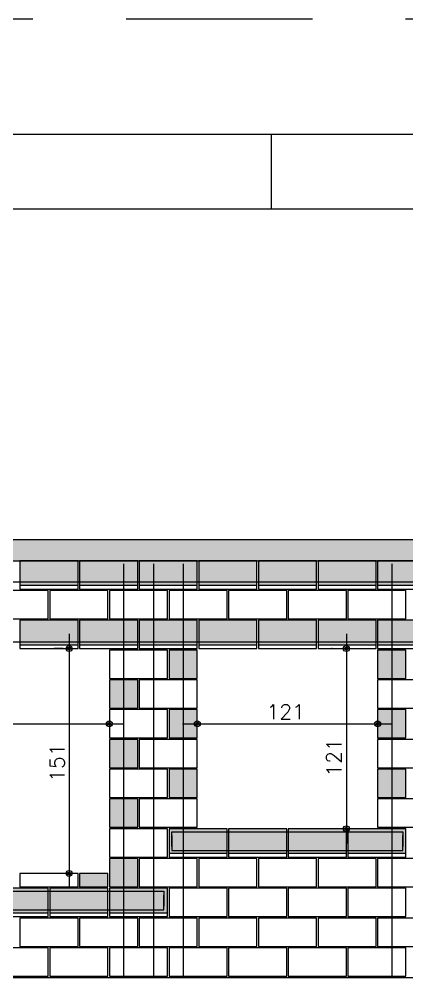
# Model space of a CAD drawing. Extents: x -1 to 122, y -1 to 61.
# Drawn here: x 31.55 to 36.75, y 48.12 to 61.05 of the extents above; entities that cross this region are included whole.
import ezdxf

# ---------------------------------------------------------------- set-up
doc = ezdxf.new("R2010")
doc.units = 0
doc.header["$MEASUREMENT"] = 0
doc.linetypes.add('HIDDEN', pattern=[0.375, 0.25, -0.125])
doc.layers.get('0').update_dxf_attribs({"linetype": 'CONTINUOUS'})
doc.layers.get('Defpoints').update_dxf_attribs({"linetype": 'CONTINUOUS'})
for name, color, linetype in [('ARQ_FOLHA', 7, 'CONTINUOUS'), ('PENA_01', 1, 'CONTINUOUS'), ('PENA_02', 2, 'CONTINUOUS'), ('PENA_03', 3, 'CONTINUOUS'), ('PENA_05', 5, 'CONTINUOUS'), ('PENA_09', 254, 'CONTINUOUS'), ('PENA_11', 252, 'CONTINUOUS'), ('PENA_23', 50, 'CONTINUOUS')]:
    doc.layers.add(name, color=color, linetype=linetype)
doc.styles.get("Standard").update_dxf_attribs({"font": 'ROMANS.SHX'})

# ---------------------------------------------------------------- blocks, each defined once
blk = doc.blocks.new('FOLHA A1+1 - 1102 X 594')
at = {"layer": 'ARQ_FOLHA', "color": 1}
blk.add_line((-848.5, 584), (-848.5, 594), dxfattribs=at)
for points in [[(-1189, 0), (0, 0), (0, 594), (-1189, 594)], [(-1164, 10), (-10, 10), (-10, 584), (-1164, 584)]]:
    blk.add_lwpolyline(points, close=True, dxfattribs=at)
at = {"layer": 'Defpoints', "color": 8, "linetype": 'HIDDEN', "ltscale": 100}
blk.add_lwpolyline([(-1208.5, 609.5), (-1208.5, -15.5), (19.5, -15.5), (19.5, 609.5)], close=True, dxfattribs=at)

msp = doc.modelspace()

# ---------------------------------------------------------------- linework, layer by layer
at = {"layer": 'PENA_01', "linetype": 'Continuous'}
for p, q in [((31.562, 53.449), (32.342, 53.449)), ((32.362, 53.449), (33.142, 53.449)), ((33.162, 53.449), (33.942, 53.449)), ((33.962, 53.449), (34.742, 53.449)), ((34.762, 53.449), (35.542, 53.449)), ((35.562, 53.449), (36.342, 53.449)), ((36.362, 53.449), (37.142, 53.449)), ((32.221, 52.799), (32.221, 49.379)), ((35.942, 52.799), (35.942, 49.979)), ((31.562, 52.649), (32.342, 52.649)), ((32.362, 52.649), (33.142, 52.649)), ((33.162, 52.649), (33.942, 52.649)), ((33.962, 52.649), (34.742, 52.649)), ((34.762, 52.649), (35.542, 52.649)), ((35.562, 52.649), (36.342, 52.649)), ((36.362, 52.649), (37.142, 52.649)), ((32.142, 52.599), (32.021, 52.599)), ((35.752, 52.599), (35.742, 52.599)), ((29.742, 51.589), (32.962, 51.589)), ((33.742, 51.589), (36.562, 51.589)), ((35.762, 50.179), (35.742, 50.179)), ((33.562, 49.849), (34.342, 49.849)), ((34.362, 49.849), (35.142, 49.849)), ((35.162, 49.849), (35.942, 49.849)), ((35.962, 49.849), (36.742, 49.849)), ((32.142, 49.579), (32.021, 49.579)), ((31.162, 49.049), (31.942, 49.049)), ((31.962, 49.049), (32.742, 49.049)), ((32.762, 49.049), (33.542, 49.049))]:
    msp.add_line(p, q, dxfattribs=at)
at = {"layer": 'PENA_02', "linetype": 'Continuous'}
msp.add_line((9.262, 48.179), (49.742, 48.179), dxfattribs=at)
for points in [[(9.262, 54.059), (9.262, 53.779), (9.862, 53.779), (9.862, 52.599), (17.342, 52.599), (17.342, 53.779), (49.742, 53.779), (49.742, 54.059), (9.262, 54.059)], [(31.562, 53.399), (32.342, 53.399), (32.342, 53.779), (31.562, 53.779), (31.562, 53.399)], [(32.362, 53.399), (33.142, 53.399), (33.142, 53.779), (32.362, 53.779), (32.362, 53.399)], [(33.162, 53.399), (33.942, 53.399), (33.942, 53.779), (33.162, 53.779), (33.162, 53.399)], [(33.962, 53.399), (34.742, 53.399), (34.742, 53.779), (33.962, 53.779), (33.962, 53.399)], [(34.762, 53.399), (35.542, 53.399), (35.542, 53.779), (34.762, 53.779), (34.762, 53.399)], [(35.562, 53.399), (36.342, 53.399), (36.342, 53.779), (35.562, 53.779), (35.562, 53.399)], [(36.362, 53.399), (37.142, 53.399), (37.142, 53.779), (36.362, 53.779), (36.362, 53.399)], [(31.162, 52.999), (31.942, 52.999), (31.942, 53.379), (31.162, 53.379), (31.162, 52.999)], [(31.962, 52.999), (32.742, 52.999), (32.742, 53.379), (31.962, 53.379), (31.962, 52.999)], [(32.762, 52.999), (33.542, 52.999), (33.542, 53.379), (32.762, 53.379), (32.762, 52.999)], [(33.562, 52.999), (34.342, 52.999), (34.342, 53.379), (33.562, 53.379), (33.562, 52.999)], [(34.362, 52.999), (35.142, 52.999), (35.142, 53.379), (34.362, 53.379), (34.362, 52.999)], [(35.162, 52.999), (35.942, 52.999), (35.942, 53.379), (35.162, 53.379), (35.162, 52.999)], [(35.962, 52.999), (36.742, 52.999), (36.742, 53.379), (35.962, 53.379), (35.962, 52.999)], [(31.562, 52.599), (32.342, 52.599), (32.342, 52.979), (31.562, 52.979), (31.562, 52.599)], [(32.362, 52.599), (33.142, 52.599), (33.142, 52.979), (32.362, 52.979), (32.362, 52.599)], [(33.162, 52.599), (33.942, 52.599), (33.942, 52.979), (33.162, 52.979), (33.162, 52.599)], [(33.962, 52.599), (34.742, 52.599), (34.742, 52.979), (33.962, 52.979), (33.962, 52.599)], [(34.762, 52.599), (35.542, 52.599), (35.542, 52.979), (34.762, 52.979), (34.762, 52.599)], [(35.562, 52.599), (36.342, 52.599), (36.342, 52.979), (35.562, 52.979), (35.562, 52.599)], [(36.362, 52.599), (37.142, 52.599), (37.142, 52.979), (36.362, 52.979), (36.362, 52.599)], [(32.762, 52.199), (33.542, 52.199), (33.542, 52.579), (32.762, 52.579), (32.762, 52.199)], [(33.562, 52.199), (33.942, 52.199), (33.942, 52.579), (33.562, 52.579), (33.562, 52.199)], [(36.362, 52.199), (36.742, 52.199), (36.742, 52.579), (36.362, 52.579), (36.362, 52.199)], [(32.762, 51.799), (33.142, 51.799), (33.142, 52.179), (32.762, 52.179), (32.762, 51.799)], [(33.162, 51.799), (33.942, 51.799), (33.942, 52.179), (33.162, 52.179), (33.162, 51.799)], [(36.362, 51.799), (37.142, 51.799), (37.142, 52.179), (36.362, 52.179), (36.362, 51.799)], [(32.762, 51.399), (33.542, 51.399), (33.542, 51.779), (32.762, 51.779), (32.762, 51.399)], [(33.562, 51.399), (33.942, 51.399), (33.942, 51.779), (33.562, 51.779), (33.562, 51.399)], [(36.362, 51.399), (36.742, 51.399), (36.742, 51.779), (36.362, 51.779), (36.362, 51.399)], [(32.762, 50.999), (33.142, 50.999), (33.142, 51.379), (32.762, 51.379), (32.762, 50.999)], [(33.162, 50.999), (33.942, 50.999), (33.942, 51.379), (33.162, 51.379), (33.162, 50.999)], [(36.362, 50.999), (37.142, 50.999), (37.142, 51.379), (36.362, 51.379), (36.362, 50.999)], [(32.762, 50.599), (33.542, 50.599), (33.542, 50.979), (32.762, 50.979), (32.762, 50.599)], [(33.562, 50.599), (33.942, 50.599), (33.942, 50.979), (33.562, 50.979), (33.562, 50.599)], [(36.362, 50.599), (36.742, 50.599), (36.742, 50.979), (36.362, 50.979), (36.362, 50.599)], [(32.762, 50.199), (33.142, 50.199), (33.142, 50.579), (32.762, 50.579), (32.762, 50.199)], [(33.162, 50.199), (33.942, 50.199), (33.942, 50.579), (33.162, 50.579), (33.162, 50.199)], [(36.362, 50.199), (37.142, 50.199), (37.142, 50.579), (36.362, 50.579), (36.362, 50.199)], [(32.762, 49.799), (33.542, 49.799), (33.542, 50.179), (32.762, 50.179), (32.762, 49.799)], [(33.562, 49.799), (34.342, 49.799), (34.342, 50.179), (33.562, 50.179), (33.562, 49.799)], [(34.362, 49.799), (35.142, 49.799), (35.142, 50.179), (34.362, 50.179), (34.362, 49.799)], [(35.162, 49.799), (35.942, 49.799), (35.942, 50.179), (35.162, 50.179), (35.162, 49.799)], [(35.962, 49.799), (36.742, 49.799), (36.742, 50.179), (35.962, 50.179), (35.962, 49.799)], [(32.762, 49.399), (33.142, 49.399), (33.142, 49.779), (32.762, 49.779), (32.762, 49.399)], [(33.162, 49.399), (33.942, 49.399), (33.942, 49.779), (33.162, 49.779), (33.162, 49.399)], [(33.962, 49.399), (34.742, 49.399), (34.742, 49.779), (33.962, 49.779), (33.962, 49.399)], [(34.762, 49.399), (35.542, 49.399), (35.542, 49.779), (34.762, 49.779), (34.762, 49.399)], [(35.562, 49.399), (36.342, 49.399), (36.342, 49.779), (35.562, 49.779), (35.562, 49.399)], [(36.362, 49.399), (37.142, 49.399), (37.142, 49.779), (36.362, 49.779), (36.362, 49.399)], [(31.562, 49.399), (32.342, 49.399), (32.342, 49.579), (31.562, 49.579), (31.562, 49.399)], [(32.362, 49.399), (32.742, 49.399), (32.742, 49.579), (32.362, 49.579), (32.362, 49.399)], [(31.162, 48.999), (31.942, 48.999), (31.942, 49.379), (31.162, 49.379), (31.162, 48.999)], [(31.962, 48.999), (32.742, 48.999), (32.742, 49.379), (31.962, 49.379), (31.962, 48.999)], [(32.762, 48.999), (33.542, 48.999), (33.542, 49.379), (32.762, 49.379), (32.762, 48.999)], [(33.562, 48.999), (34.342, 48.999), (34.342, 49.379), (33.562, 49.379), (33.562, 48.999)], [(34.362, 48.999), (35.142, 48.999), (35.142, 49.379), (34.362, 49.379), (34.362, 48.999)], [(35.162, 48.999), (35.942, 48.999), (35.942, 49.379), (35.162, 49.379), (35.162, 48.999)], [(35.962, 48.999), (36.742, 48.999), (36.742, 49.379), (35.962, 49.379), (35.962, 48.999)], [(31.562, 48.599), (32.342, 48.599), (32.342, 48.979), (31.562, 48.979), (31.562, 48.599)], [(32.362, 48.599), (33.142, 48.599), (33.142, 48.979), (32.362, 48.979), (32.362, 48.599)], [(33.162, 48.599), (33.942, 48.599), (33.942, 48.979), (33.162, 48.979), (33.162, 48.599)], [(33.962, 48.599), (34.742, 48.599), (34.742, 48.979), (33.962, 48.979), (33.962, 48.599)], [(34.762, 48.599), (35.542, 48.599), (35.542, 48.979), (34.762, 48.979), (34.762, 48.599)], [(35.562, 48.599), (36.342, 48.599), (36.342, 48.979), (35.562, 48.979), (35.562, 48.599)], [(36.362, 48.599), (37.142, 48.599), (37.142, 48.979), (36.362, 48.979), (36.362, 48.599)], [(31.162, 48.199), (31.942, 48.199), (31.942, 48.579), (31.162, 48.579), (31.162, 48.199)], [(31.962, 48.199), (32.742, 48.199), (32.742, 48.579), (31.962, 48.579), (31.962, 48.199)], [(32.762, 48.199), (33.542, 48.199), (33.542, 48.579), (32.762, 48.579), (32.762, 48.199)], [(33.562, 48.199), (34.342, 48.199), (34.342, 48.579), (33.562, 48.579), (33.562, 48.199)], [(34.362, 48.199), (35.142, 48.199), (35.142, 48.579), (34.362, 48.579), (34.362, 48.199)], [(35.162, 48.199), (35.942, 48.199), (35.942, 48.579), (35.162, 48.579), (35.162, 48.199)], [(35.962, 48.199), (36.742, 48.199), (36.742, 48.579), (35.962, 48.579), (35.962, 48.199)]]:
    msp.add_lwpolyline(points, dxfattribs=at)
for centre, radius in [((32.221, 52.599), 0.04), ((32.221, 52.599), 0.02), ((35.942, 52.599), 0.04), ((35.942, 52.599), 0.02), ((32.762, 51.589), 0.04), ((32.762, 51.589), 0.02), ((33.942, 51.589), 0.04), ((33.942, 51.589), 0.02), ((36.362, 51.589), 0.04), ((36.362, 51.589), 0.02), ((35.942, 50.179), 0.04), ((35.942, 50.179), 0.02), ((32.221, 49.579), 0.04), ((32.221, 49.579), 0.02)]:
    msp.add_circle(centre, radius, dxfattribs=at)
at = {"layer": 'PENA_03', "linetype": 'Continuous'}
for p, q in [((32.342, 52.599), (32.342, 52.599)), ((35.952, 52.599), (35.952, 52.599)), ((32.762, 51.589), (32.762, 51.589)), ((33.942, 51.589), (33.942, 51.589)), ((36.362, 51.589), (36.362, 51.589)), ((35.962, 50.179), (35.962, 50.179)), ((32.342, 49.579), (32.342, 49.579))]:
    msp.add_line(p, q, dxfattribs=at)
at = {"layer": 'PENA_05', "linetype": 'Continuous'}
for p, q in [((33.739, 53.489), (16.942, 53.489)), ((49.742, 53.489), (32.939, 53.489)), ((25.402, 52.689), (37.102, 52.689)), ((33.602, 49.939), (33.602, 50.139)), ((33.602, 50.139), (36.702, 50.139)), ((33.602, 50.089), (33.602, 49.889)), ((36.702, 50.139), (36.702, 49.939)), ((36.702, 49.889), (36.702, 50.089)), ((33.602, 49.889), (36.702, 49.889)), ((29.693, 49.339), (33.493, 49.339)), ((33.493, 49.339), (33.493, 49.139)), ((33.493, 49.089), (33.493, 49.289)), ((29.693, 49.089), (33.493, 49.089))]:
    msp.add_line(p, q, dxfattribs=at)
for points in [[(32.952, 53.739), (32.952, 48.179)], [(33.352, 53.739), (33.352, 48.179)], [(33.752, 53.739), (33.752, 48.179)], [(36.552, 53.739), (36.552, 48.179)]]:
    msp.add_lwpolyline(points, dxfattribs=at)
at = {"layer": 'PENA_09', "linetype": 'Continuous'}
for points in [[(31.562, 53.449), (32.342, 53.449), (32.342, 53.779), (31.562, 53.779), (31.562, 53.449)], [(32.362, 53.449), (33.142, 53.449), (33.142, 53.779), (32.362, 53.779), (32.362, 53.449)], [(33.162, 53.449), (33.942, 53.449), (33.942, 53.779), (33.162, 53.779), (33.162, 53.449)], [(33.962, 53.449), (34.742, 53.449), (34.742, 53.779), (33.962, 53.779), (33.962, 53.449)], [(34.762, 53.449), (35.542, 53.449), (35.542, 53.779), (34.762, 53.779), (34.762, 53.449)], [(35.562, 53.449), (36.342, 53.449), (36.342, 53.779), (35.562, 53.779), (35.562, 53.449)], [(36.362, 53.449), (37.142, 53.449), (37.142, 53.779), (36.362, 53.779), (36.362, 53.449)], [(31.562, 52.649), (32.342, 52.649), (32.342, 52.979), (31.562, 52.979), (31.562, 52.649)], [(32.362, 52.649), (33.142, 52.649), (33.142, 52.979), (32.362, 52.979), (32.362, 52.649)], [(33.162, 52.649), (33.942, 52.649), (33.942, 52.979), (33.162, 52.979), (33.162, 52.649)], [(33.962, 52.649), (34.742, 52.649), (34.742, 52.979), (33.962, 52.979), (33.962, 52.649)], [(34.762, 52.649), (35.542, 52.649), (35.542, 52.979), (34.762, 52.979), (34.762, 52.649)], [(35.562, 52.649), (36.342, 52.649), (36.342, 52.979), (35.562, 52.979), (35.562, 52.649)], [(36.362, 52.649), (37.142, 52.649), (37.142, 52.979), (36.362, 52.979), (36.362, 52.649)], [(33.562, 49.849), (34.342, 49.849), (34.342, 50.179), (33.562, 50.179), (33.562, 49.849)], [(34.362, 49.849), (35.142, 49.849), (35.142, 50.179), (34.362, 50.179), (34.362, 49.849)], [(35.162, 49.849), (35.942, 49.849), (35.942, 50.179), (35.162, 50.179), (35.162, 49.849)], [(35.962, 49.849), (36.742, 49.849), (36.742, 50.179), (35.962, 50.179), (35.962, 49.849)], [(31.162, 49.049), (31.942, 49.049), (31.942, 49.379), (31.162, 49.379), (31.162, 49.049)], [(31.962, 49.049), (32.742, 49.049), (32.742, 49.379), (31.962, 49.379), (31.962, 49.049)], [(32.762, 49.049), (33.542, 49.049), (33.542, 49.379), (32.762, 49.379), (32.762, 49.049)]]:
    msp.add_lwpolyline(points, dxfattribs=at)
for points in [[(31.562, 53.449), (32.342, 53.449), (32.342, 53.779)], [(31.562, 53.449), (32.342, 53.779), (31.562, 53.779)], [(31.562, 53.449), (31.562, 53.779), (31.562, 53.449)], [(32.362, 53.449), (33.142, 53.449), (33.142, 53.779)], [(32.362, 53.449), (33.142, 53.779), (32.362, 53.779)], [(32.362, 53.449), (32.362, 53.779), (32.362, 53.449)], [(33.162, 53.449), (33.942, 53.449), (33.942, 53.779)], [(33.162, 53.449), (33.942, 53.779), (33.162, 53.779)], [(33.162, 53.449), (33.162, 53.779), (33.162, 53.449)], [(33.962, 53.449), (34.742, 53.449), (34.742, 53.779)], [(33.962, 53.449), (34.742, 53.779), (33.962, 53.779)], [(33.962, 53.449), (33.962, 53.779), (33.962, 53.449)], [(34.762, 53.449), (35.542, 53.449), (35.542, 53.779)], [(34.762, 53.449), (35.542, 53.779), (34.762, 53.779)], [(34.762, 53.449), (34.762, 53.779), (34.762, 53.449)], [(35.562, 53.449), (36.342, 53.449), (36.342, 53.779)], [(35.562, 53.449), (36.342, 53.779), (35.562, 53.779)], [(35.562, 53.449), (35.562, 53.779), (35.562, 53.449)], [(36.362, 53.449), (37.142, 53.449), (37.142, 53.779)], [(36.362, 53.449), (37.142, 53.779), (36.362, 53.779)], [(36.362, 53.449), (36.362, 53.779), (36.362, 53.449)], [(31.562, 52.649), (32.342, 52.649), (32.342, 52.979)], [(31.562, 52.649), (32.342, 52.979), (31.562, 52.979)], [(31.562, 52.649), (31.562, 52.979), (31.562, 52.649)], [(32.362, 52.649), (33.142, 52.649), (33.142, 52.979)], [(32.362, 52.649), (33.142, 52.979), (32.362, 52.979)], [(32.362, 52.649), (32.362, 52.979), (32.362, 52.649)], [(33.162, 52.649), (33.942, 52.649), (33.942, 52.979)], [(33.162, 52.649), (33.942, 52.979), (33.162, 52.979)], [(33.162, 52.649), (33.162, 52.979), (33.162, 52.649)], [(33.962, 52.649), (34.742, 52.649), (34.742, 52.979)], [(33.962, 52.649), (34.742, 52.979), (33.962, 52.979)], [(33.962, 52.649), (33.962, 52.979), (33.962, 52.649)], [(34.762, 52.649), (35.542, 52.649), (35.542, 52.979)], [(34.762, 52.649), (35.542, 52.979), (34.762, 52.979)], [(34.762, 52.649), (34.762, 52.979), (34.762, 52.649)], [(35.562, 52.649), (36.342, 52.649), (36.342, 52.979)], [(35.562, 52.649), (36.342, 52.979), (35.562, 52.979)], [(35.562, 52.649), (35.562, 52.979), (35.562, 52.649)], [(36.362, 52.649), (37.142, 52.649), (37.142, 52.979)], [(36.362, 52.649), (37.142, 52.979), (36.362, 52.979)], [(36.362, 52.649), (36.362, 52.979), (36.362, 52.649)], [(33.562, 49.849), (34.342, 49.849), (34.342, 50.179)], [(33.562, 49.849), (34.342, 50.179), (33.562, 50.179)], [(33.562, 49.849), (33.562, 50.179), (33.562, 49.849)], [(34.362, 49.849), (35.142, 49.849), (35.142, 50.179)], [(34.362, 49.849), (35.142, 50.179), (34.362, 50.179)], [(34.362, 49.849), (34.362, 50.179), (34.362, 49.849)], [(35.162, 49.849), (35.942, 49.849), (35.942, 50.179)], [(35.162, 49.849), (35.942, 50.179), (35.162, 50.179)], [(35.162, 49.849), (35.162, 50.179), (35.162, 49.849)], [(35.962, 49.849), (36.742, 49.849), (36.742, 50.179)], [(35.962, 49.849), (36.742, 50.179), (35.962, 50.179)], [(35.962, 49.849), (35.962, 50.179), (35.962, 49.849)], [(31.162, 49.049), (31.942, 49.049), (31.942, 49.379)], [(31.162, 49.049), (31.942, 49.379), (31.162, 49.379)], [(31.962, 49.049), (32.742, 49.049), (32.742, 49.379)], [(31.962, 49.049), (32.742, 49.379), (31.962, 49.379)], [(31.962, 49.049), (31.962, 49.379), (31.962, 49.049)], [(32.762, 49.049), (33.542, 49.049), (33.542, 49.379)], [(32.762, 49.049), (33.542, 49.379), (32.762, 49.379)], [(32.762, 49.049), (32.762, 49.379), (32.762, 49.049)]]:
    msp.add_solid(points, dxfattribs=at)
at = {"layer": 'PENA_11', "linetype": 'Continuous'}
for points in [[(49.742, 54.059), (9.262, 54.059), (9.262, 53.779)], [(49.742, 54.059), (9.262, 53.779), (9.862, 53.779)], [(49.742, 54.059), (9.862, 53.779), (17.342, 53.779)], [(49.742, 54.059), (17.342, 53.779), (49.742, 53.779)]]:
    msp.add_solid(points, dxfattribs=at)
at = {"layer": 'PENA_23', "linetype": 'Continuous'}
for points in [[(33.562, 52.199), (33.942, 52.199), (33.942, 52.579), (33.562, 52.579), (33.562, 52.199)], [(36.362, 52.199), (36.742, 52.199), (36.742, 52.579), (36.362, 52.579), (36.362, 52.199)], [(32.762, 51.799), (33.142, 51.799), (33.142, 52.179), (32.762, 52.179), (32.762, 51.799)], [(33.562, 51.399), (33.942, 51.399), (33.942, 51.779), (33.562, 51.779), (33.562, 51.399)], [(36.362, 51.399), (36.742, 51.399), (36.742, 51.779), (36.362, 51.779), (36.362, 51.399)], [(32.762, 50.999), (33.142, 50.999), (33.142, 51.379), (32.762, 51.379), (32.762, 50.999)], [(33.562, 50.599), (33.942, 50.599), (33.942, 50.979), (33.562, 50.979), (33.562, 50.599)], [(36.362, 50.599), (36.742, 50.599), (36.742, 50.979), (36.362, 50.979), (36.362, 50.599)], [(32.762, 50.199), (33.142, 50.199), (33.142, 50.579), (32.762, 50.579), (32.762, 50.199)], [(32.762, 49.399), (33.142, 49.399), (33.142, 49.779), (32.762, 49.779), (32.762, 49.399)], [(32.362, 49.399), (32.742, 49.399), (32.742, 49.579), (32.362, 49.579), (32.362, 49.399)], [(32.362, 49.399), (32.742, 49.399), (32.742, 49.579), (32.362, 49.579), (32.362, 49.399)]]:
    msp.add_lwpolyline(points, dxfattribs=at)
for points in [[(33.562, 52.199), (33.942, 52.199), (33.942, 52.579)], [(33.562, 52.199), (33.942, 52.579), (33.562, 52.579)], [(33.562, 52.199), (33.562, 52.579), (33.562, 52.199)], [(36.362, 52.199), (36.742, 52.199), (36.742, 52.579)], [(36.362, 52.199), (36.742, 52.579), (36.362, 52.579)], [(36.362, 52.199), (36.362, 52.579), (36.362, 52.199)], [(32.762, 51.799), (33.142, 51.799), (33.142, 52.179)], [(32.762, 51.799), (33.142, 52.179), (32.762, 52.179)], [(32.762, 51.799), (32.762, 52.179), (32.762, 51.799)], [(33.562, 51.399), (33.942, 51.399), (33.942, 51.779)], [(33.562, 51.399), (33.942, 51.779), (33.562, 51.779)], [(33.562, 51.399), (33.562, 51.779), (33.562, 51.399)], [(36.362, 51.399), (36.742, 51.399), (36.742, 51.779)], [(36.362, 51.399), (36.742, 51.779), (36.362, 51.779)], [(36.362, 51.399), (36.362, 51.779), (36.362, 51.399)], [(32.762, 50.999), (33.142, 50.999), (33.142, 51.379)], [(32.762, 50.999), (33.142, 51.379), (32.762, 51.379)], [(32.762, 50.999), (32.762, 51.379), (32.762, 50.999)], [(33.562, 50.599), (33.942, 50.599), (33.942, 50.979)], [(33.562, 50.599), (33.942, 50.979), (33.562, 50.979)], [(33.562, 50.599), (33.562, 50.979), (33.562, 50.599)], [(36.362, 50.599), (36.742, 50.599), (36.742, 50.979)], [(36.362, 50.599), (36.742, 50.979), (36.362, 50.979)], [(36.362, 50.599), (36.362, 50.979), (36.362, 50.599)], [(32.762, 50.199), (33.142, 50.199), (33.142, 50.579)], [(32.762, 50.199), (33.142, 50.579), (32.762, 50.579)], [(32.762, 50.199), (32.762, 50.579), (32.762, 50.199)], [(32.762, 49.399), (33.142, 49.399), (33.142, 49.779)], [(32.762, 49.399), (33.142, 49.779), (32.762, 49.779)], [(32.762, 49.399), (32.762, 49.779), (32.762, 49.399)], [(32.362, 49.399), (32.742, 49.399), (32.742, 49.579)], [(32.362, 49.399), (32.742, 49.579), (32.362, 49.579)], [(32.362, 49.399), (32.362, 49.579), (32.362, 49.399)], [(32.362, 49.399), (32.742, 49.399), (32.742, 49.579)], [(32.362, 49.399), (32.742, 49.579), (32.362, 49.579)], [(32.362, 49.399), (32.362, 49.579), (32.362, 49.399)]]:
    msp.add_solid(points, dxfattribs=at)

# ---------------------------------------------------------------- block references
at = {"xscale": 0.09999999999999938, "yscale": 0.09999999999999938, "zscale": 0.09999999999999938}
msp.add_blockref('FOLHA A1+1 - 1102 X 594', (119.786, 0.102), dxfattribs=at)

# ---------------------------------------------------------------- texts
at = {"layer": 'PENA_03', "linetype": 'Continuous'}
msp.add_text('121', height=0.2, dxfattribs=at).set_placement((34.872, 51.649))
for s, p in [('151', (32.161, 50.809)), ('121', (35.876, 50.879))]:
    msp.add_text(s, height=0.2, rotation=90, dxfattribs=at).set_placement(p)

doc.saveas('drawing.dxf')
